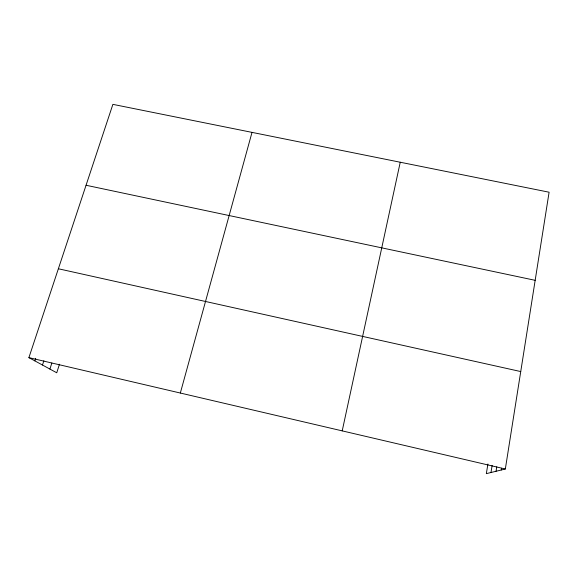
<?xml version="1.0" encoding="UTF-8"?>
<svg xmlns="http://www.w3.org/2000/svg" width="578" height="578" viewBox="0 0 578 578"><rect width="100%" height="100%" fill="white"/><g stroke="black" fill="none" stroke-linecap="round" stroke-linejoin="round"><path stroke-width="0.87" d="M487.919 464.011L486.336 473.642L505.331 469.004L549.1 192.214L112.883 104.358L28.9 357.637L56.738 372.781L59.476 364.219M501.242 470.001L501.523 468.238M490.982 472.508L492.131 465.456M496.04 471.272L496.762 466.822M342.212 430.877L400.243 162.237M180.336 393.033L252.015 132.384M49.903 369.06L51.847 363.049M42.476 365.021L43.856 360.788M34.861 360.882L35.706 358.324M86.057 185.263L535.17 280.323M58.371 268.763L520.742 371.56M28.9 357.637L505.331 469.004"/></g></svg>
